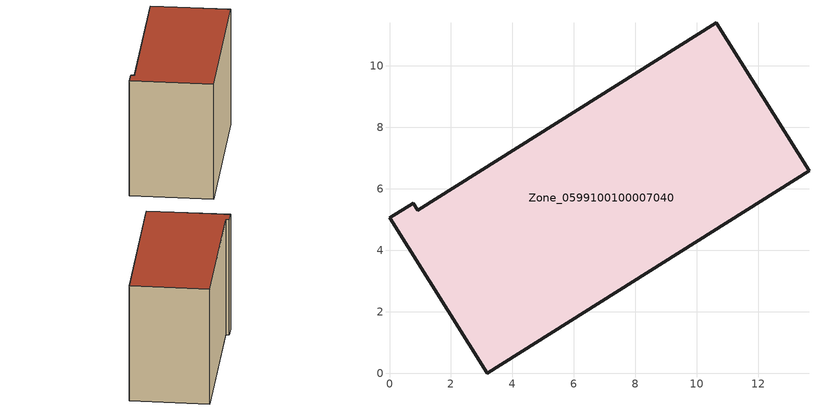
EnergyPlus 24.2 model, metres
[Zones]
Zone_0599100100007040
 floor ground (C_G): 3.18,0 0,5.05 0.77,5.53 0.91,5.3 10.63,11.39 13.65,6.58 z0
 wall outside (C_F): 3.18,0 13.65,6.58 10.63,11.39 0.91,5.3 0.77,5.53 0,5.05 3.18,0 z0:8.91
 roof outside (C_R): 0,5.05 3.18,0 13.65,6.58 10.63,11.39 0.91,5.3 0.77,5.53 z8.91
[BUILDING]
Pand.0599100100007040: North Axis=0; Terrain=City; Loads Convergence Tolerance Value=0.04; Temperature Convergence Tolerance Value=0.4; Solar Distribution=FullExterior; Maximum Number of Warmup Days=25; Minimum Number of Warmup Days=1
[Site:Location]
Rotterdam.The.Hague.AP_ZH_NLD Design_Conditions: Latitude=51.96; Longitude=4.45; Time Zone=1; Elevation=-4.5
[SITE:GROUNDTEMPERATURE:BUILDINGSURFACE]
18, 18, 18, 18, 18, 18, 18, 18, 18, 18, 18, 18
[MATERIAL] Thermal Absorptance=0.9; Solar Absorptance=0.7; Visible Absorptance=0.7
Name | Roughness | Thickness | Conductivity | Density | Specific Heat
G.TI.2006-2014 | MediumSmooth | 0.15 | 0.06 | 540 | 1210
F.TI.2006-2014 | Rough | 0.3 | 0.12 | 1920 | 840
R.TI.2006-2014 | MediumRough | 0.2 | 0.08 | 1500 | 1000
[CONSTRUCTION]
C_G: G.TI.2006-2014
C_F: F.TI.2006-2014
C_R: R.TI.2006-2014
[ZONE]
Zone_0599100100007040: Type=1; Multiplier=1; Ceiling Height=Autocalculate; Volume=Autocalculate; Floor Area=autocalculate; Part of Total Floor Area=Yes
[ZONEINFILTRATION:DESIGNFLOWRATE]
Infil_Zone_0599100100007040: Zone or ZoneList or Space or SpaceList=Zone_0599100100007040; Schedule=AlwaysOn; Design Flow Rate Calculation Method=Flow/Area; Flow Rate per Floor Area=0.0015; Constant Term Coefficient=1; Temperature Term Coefficient=0; Velocity Term Coefficient=0; Velocity Squared Term Coefficient=0
[HVACTEMPLATE:ZONE:IDEALLOADSAIRSYSTEM]
Zone_0599100100007040: Maximum Heating Supply Air Temperature=50; Minimum Cooling Supply Air Temperature=13; Maximum Heating Supply Air Humidity Ratio=0.0156; Minimum Cooling Supply Air Humidity Ratio=0.0077; Heating Limit=NoLimit; Cooling Limit=NoLimit; Dehumidification Control Type=ConstantSensibleHeatRatio; Cooling Sensible Heat Ratio=0.7; Dehumidification Setpoint=60; Humidification Control Type=None; Humidification Setpoint=30; Outdoor Air Method=None; Outdoor Air Flow Rate per Person=0.00944; Outdoor Air Flow Rate per Zone Floor Area=0; Outdoor Air Flow Rate per Zone=0; Demand Controlled Ventilation Type=None; Outdoor Air Economizer Type=NoEconomizer; Heat Recovery Type=None; Sensible Heat Recovery Effectiveness=0.7; Latent Heat Recovery Effectiveness=0.65
[ZONECONTROL:THERMOSTAT]
ThermostatControl_Zone_0599100100007040: Zone or ZoneList=Zone_0599100100007040; Control Type Schedule=DualSetpointControlType; Control 1=Thermostat_Zone_0599100100007040; Temperature Difference Between Cutout And Setpoint=0
[THERMOSTATSETPOINT:DUALSETPOINT]
Thermostat_Zone_0599100100007040: Heating Setpoint Temperature Schedule=HeatingSetpoint_Zone_0599100100007040; Cooling Setpoint Temperature Schedule=CoolingSetpoint_Zone_0599100100007040
[SCHEDULE:COMPACT]
HeatingSetpoint_Zone_0599100100007040: Through: 12/31, For: AllDays, Until: 24:00, 21
CoolingSetpoint_Zone_0599100100007040: Through: 12/31, For: AllDays, Until: 24:00, 24
DualSetpointControlType: Through: 12/31, For: AllDays, Until: 24:00, 4
AlwaysOn: Through: 12/31, For: AllDays, Until: 24:00, 1
